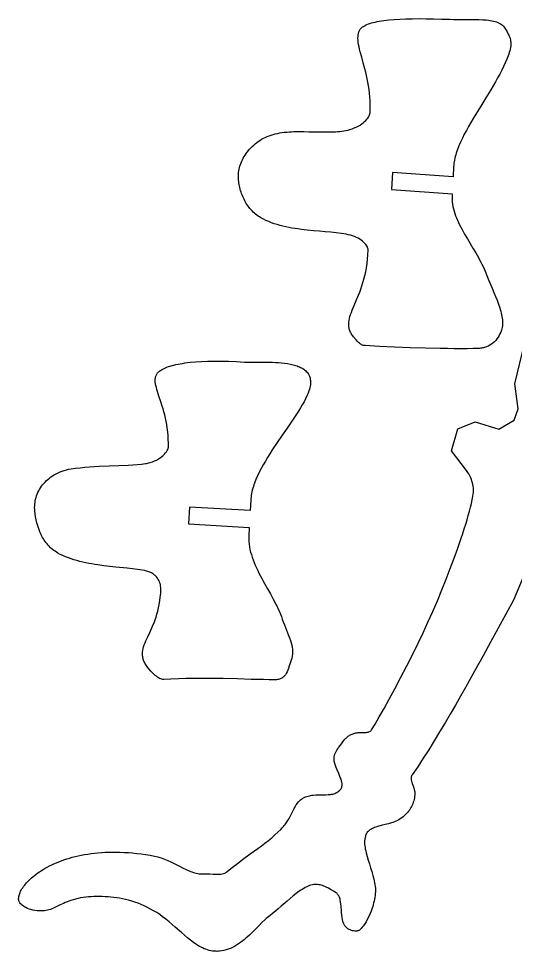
# Model space of a CAD drawing. Extents: x 0 to 1508, y 0 to 573.
# Drawn here: x 1070 to 1246.7, y 239.6 to 570.8 of the extents above; entities that cross this region are included whole.
import ezdxf

# ---------------------------------------------------------------- set-up
doc = ezdxf.new("R2010")
doc.units = 0
doc.layers.get('0').update_dxf_attribs({"color": 1, "linetype": 'CONTINUOUS'})

msp = doc.modelspace()

# ---------------------------------------------------------------- linework, layer by layer
for points in [[(1193.24, 454.7), (1192.91, 454.74), (1192.59, 454.81), (1192.28, 454.91), (1191.99, 455.05), (1191.71, 455.21), (1191.44, 455.39), (1191.18, 455.6), (1190.93, 455.82), (1190.45, 456.3), (1190, 456.82), (1189.14, 457.84), (1188.88, 458.16), (1188.65, 458.48), (1188.43, 458.79), (1188.24, 459.11), (1188.07, 459.42), (1187.92, 459.74), (1187.79, 460.05), (1187.67, 460.37), (1187.58, 460.68), (1187.51, 461), (1187.45, 461.32), (1187.42, 461.64), (1187.39, 461.97), (1187.39, 462.29), (1187.42, 462.96), (1187.51, 463.63), (1187.66, 464.32), (1187.85, 465.03), (1188.08, 465.76), (1188.35, 466.52), (1188.65, 467.3), (1189.34, 468.95), (1190.1, 470.73), (1190.9, 472.67), (1191.3, 473.71), (1191.7, 474.79), (1192.09, 475.91), (1192.46, 477.09), (1192.81, 478.32), (1193.14, 479.61), (1193.44, 480.96), (1193.7, 482.37), (1193.93, 483.84), (1194.11, 485.37), (1194.24, 486.98), (1194.32, 488.65), (1194.31, 488.92), (1194.24, 489.22), (1194.12, 489.54), (1193.95, 489.88), (1193.72, 490.24), (1193.45, 490.62), (1193.13, 490.99), (1192.76, 491.37), (1192.33, 491.75), (1191.86, 492.12), (1191.34, 492.48), (1190.77, 492.82), (1190.15, 493.14), (1189.48, 493.43), (1188.76, 493.69), (1188, 493.92), (1187.24, 494.1), (1186.45, 494.27), (1185.62, 494.42), (1184.76, 494.55), (1182.95, 494.79), (1181.04, 494.99), (1179.03, 495.17), (1176.96, 495.34), (1174.83, 495.53), (1172.67, 495.74), (1170.49, 495.99), (1169.4, 496.13), (1168.31, 496.29), (1167.23, 496.47), (1166.15, 496.67), (1165.07, 496.88), (1164.01, 497.12), (1162.97, 497.39), (1161.93, 497.68), (1160.91, 498), (1159.92, 498.35), (1158.94, 498.74), (1157.99, 499.16), (1157.06, 499.61), (1156.16, 500.1), (1155.67, 500.4), (1155.19, 500.71), (1154.73, 501.05), (1154.29, 501.4), (1153.86, 501.76), (1153.45, 502.15), (1153.05, 502.54), (1152.67, 502.96), (1152.3, 503.38), (1151.95, 503.82), (1151.62, 504.27), (1151.3, 504.73), (1150.99, 505.2), (1150.71, 505.68), (1150.43, 506.17), (1150.18, 506.67), (1149.94, 507.18), (1149.71, 507.69), (1149.5, 508.21), (1149.31, 508.73), (1149.13, 509.26), (1148.97, 509.79), (1148.82, 510.33), (1148.69, 510.87), (1148.57, 511.4), (1148.47, 511.94), (1148.39, 512.48), (1148.32, 513.02), (1148.26, 513.56), (1148.23, 514.1), (1148.21, 514.63), (1148.2, 515.16), (1148.22, 515.7), (1148.26, 516.25), (1148.33, 516.8), (1148.44, 517.36), (1148.57, 517.93), (1148.72, 518.49), (1148.91, 519.05), (1149.12, 519.62), (1149.36, 520.18), (1149.62, 520.74), (1149.91, 521.29), (1150.22, 521.84), (1150.56, 522.39), (1150.93, 522.92), (1151.31, 523.45), (1151.73, 523.97), (1152.16, 524.48), (1152.62, 524.97), (1153.1, 525.45), (1153.61, 525.92), (1154.13, 526.36), (1154.68, 526.8), (1155.25, 527.21), (1155.84, 527.61), (1156.45, 527.98), (1157.08, 528.33), (1157.73, 528.66), (1158.4, 528.96), (1159.09, 529.24), (1159.8, 529.49), (1160.53, 529.72), (1161.28, 529.91), (1162.06, 530.09), (1162.86, 530.23), (1163.68, 530.36), (1164.51, 530.46), (1165.35, 530.55), (1166.2, 530.61), (1167.06, 530.66), (1167.93, 530.7), (1169.68, 530.73), (1171.46, 530.72), (1173.24, 530.69), (1175.01, 530.65), (1176.77, 530.61), (1178.5, 530.58), (1180.2, 530.58), (1181.85, 530.62), (1182.65, 530.65), (1183.44, 530.71), (1184.21, 530.78), (1184.96, 530.87), (1185.69, 530.98), (1186.4, 531.11), (1187.09, 531.26), (1187.75, 531.44), (1188.58, 531.71), (1189.36, 532.01), (1190.09, 532.33), (1190.78, 532.68), (1191.42, 533.05), (1192.01, 533.44), (1192.55, 533.84), (1193.03, 534.25), (1193.47, 534.66), (1193.85, 535.08), (1194.18, 535.49), (1194.46, 535.9), (1194.68, 536.3), (1194.84, 536.69), (1194.95, 537.06), (1195, 537.4), (1195.06, 538.86), (1195.07, 540.28), (1195.03, 541.68), (1194.95, 543.05), (1194.82, 544.4), (1194.66, 545.71), (1194.46, 547), (1194.24, 548.26), (1193.99, 549.49), (1193.73, 550.68), (1193.45, 551.85), (1193.17, 552.98), (1192.58, 555.15), (1192.02, 557.19), (1191.52, 559.09), (1191.29, 559.98), (1191.1, 560.84), (1190.94, 561.66), (1190.82, 562.45), (1190.74, 563.19), (1190.7, 563.9), (1190.71, 564.57), (1190.74, 564.89), (1190.78, 565.19), (1190.84, 565.49), (1190.91, 565.78), (1191, 566.06), (1191.11, 566.33), (1191.23, 566.59), (1191.37, 566.83), (1191.53, 567.07), (1191.71, 567.29), (1191.9, 567.51), (1192.12, 567.71), (1192.36, 567.91), (1192.62, 568.09), (1193, 568.32), (1193.42, 568.53), (1193.88, 568.74), (1194.39, 568.94), (1194.93, 569.12), (1195.52, 569.3), (1196.15, 569.46), (1196.82, 569.62), (1197.53, 569.77), (1198.27, 569.9), (1199.06, 570.03), (1199.88, 570.14), (1201.63, 570.35), (1203.52, 570.52), (1205.55, 570.65), (1207.72, 570.74), (1210.01, 570.8), (1212.42, 570.83), (1214.95, 570.82), (1217.6, 570.78), (1220.35, 570.7), (1223.2, 570.6), (1224.69, 570.55), (1226.2, 570.54), (1229.25, 570.55), (1230.76, 570.56), (1232.25, 570.55), (1233.71, 570.52), (1235.11, 570.46), (1236.44, 570.35), (1237.09, 570.27), (1237.71, 570.18), (1238.3, 570.07), (1238.88, 569.95), (1239.43, 569.8), (1239.95, 569.64), (1240.45, 569.45), (1240.91, 569.24), (1241.34, 569.01), (1241.74, 568.75), (1242.1, 568.46), (1242.43, 568.15), (1242.72, 567.8), (1242.97, 567.43), (1243.35, 566.78), (1243.74, 566.09), (1244.13, 565.34), (1244.32, 564.95), (1244.49, 564.56), (1244.64, 564.15), (1244.78, 563.74), (1244.89, 563.32), (1244.98, 562.89), (1245.04, 562.46), (1245.06, 562.02), (1245.05, 561.58), (1245, 561.14), (1244.9, 560.58), (1244.78, 560.01), (1244.63, 559.43), (1244.47, 558.84), (1244.28, 558.24), (1244.07, 557.64), (1243.6, 556.4), (1243.07, 555.12), (1242.47, 553.82), (1241.81, 552.49), (1241.1, 551.14), (1240.35, 549.77), (1239.55, 548.37), (1238.73, 546.96), (1237.88, 545.54), (1236.12, 542.66), (1234.33, 539.76), (1232.56, 536.86), (1231.69, 535.42), (1230.85, 533.98), (1230.03, 532.56), (1229.25, 531.14), (1228.51, 529.75), (1227.82, 528.37), (1227.18, 527.01), (1226.6, 525.67), (1226.08, 524.37), (1225.85, 523.72), (1225.63, 523.09), (1225.44, 522.46), (1225.27, 521.84), (1225.11, 521.23), (1224.98, 520.63), (1224.87, 520.03), (1224.78, 519.45), (1224.72, 518.88), (1224.68, 518.31), (1224.52, 514.6), (1203.01, 516.21), (1202.56, 510.21), (1224.25, 508.59), (1224.24, 508.47), (1224.2, 507.44), (1224.18, 506.62), (1224.22, 505.8), (1224.31, 504.98), (1224.44, 504.15), (1224.62, 503.33), (1224.84, 502.51), (1225.09, 501.69), (1225.38, 500.86), (1225.7, 500.04), (1226.05, 499.22), (1226.42, 498.39), (1226.83, 497.57), (1227.25, 496.74), (1227.69, 495.92), (1228.62, 494.27), (1229.59, 492.62), (1230.59, 490.98), (1231.59, 489.33), (1232.57, 487.68), (1233.51, 486.04), (1233.95, 485.22), (1234.38, 484.4), (1234.79, 483.58), (1235.18, 482.76), (1235.54, 481.94), (1235.87, 481.12), (1236.49, 479.57), (1237.12, 478.05), (1238.38, 475.07), (1239, 473.63), (1239.59, 472.21), (1240.14, 470.83), (1240.64, 469.48), (1241.09, 468.17), (1241.28, 467.53), (1241.46, 466.9), (1241.62, 466.28), (1241.76, 465.67), (1241.88, 465.07), (1241.97, 464.48), (1242.04, 463.91), (1242.08, 463.34), (1242.09, 462.79), (1242.08, 462.24), (1242.03, 461.72), (1241.96, 461.2), (1241.85, 460.69), (1241.7, 460.2), (1241.46, 459.54), (1241.17, 458.89), (1240.85, 458.27), (1240.5, 457.68), (1240.11, 457.12), (1239.68, 456.59), (1239.21, 456.1), (1238.72, 455.65), (1238.18, 455.23), (1237.62, 454.86), (1237.02, 454.54), (1236.39, 454.27), (1236.06, 454.15), (1235.72, 454.04), (1235.37, 453.95), (1235.02, 453.87), (1234.66, 453.8), (1234.29, 453.75), (1233.92, 453.72), (1233.53, 453.7), (1231.6, 453.64), (1229.52, 453.61), (1227.29, 453.6), (1224.94, 453.61), (1222.49, 453.64), (1219.94, 453.68), (1214.65, 453.81), (1209.2, 453.98), (1203.72, 454.2), (1198.36, 454.44), (1193.24, 454.7)], [(1121.65, 336.17), (1121.47, 336.16), (1121.3, 336.18), (1120.93, 336.25), (1120.56, 336.37), (1120.18, 336.54), (1119.79, 336.76), (1119.39, 337.01), (1119, 337.3), (1118.6, 337.62), (1118.22, 337.96), (1117.83, 338.32), (1117.1, 339.07), (1116.43, 339.84), (1115.84, 340.57), (1115.58, 340.92), (1115.34, 341.26), (1115.12, 341.6), (1114.93, 341.94), (1114.76, 342.27), (1114.61, 342.6), (1114.48, 342.93), (1114.36, 343.25), (1114.27, 343.58), (1114.19, 343.9), (1114.14, 344.22), (1114.09, 344.54), (1114.07, 344.86), (1114.06, 345.18), (1114.09, 345.82), (1114.17, 346.47), (1114.31, 347.12), (1114.49, 347.78), (1114.71, 348.44), (1114.97, 349.13), (1115.26, 349.83), (1115.92, 351.28), (1116.65, 352.84), (1117.42, 354.51), (1117.8, 355.39), (1118.18, 356.31), (1118.55, 357.28), (1118.9, 358.28), (1119.23, 359.33), (1119.54, 360.43), (1119.82, 361.58), (1120.06, 362.78), (1120.26, 364.03), (1120.42, 365.35), (1120.54, 366.72), (1120.59, 368.16), (1120.59, 368.49), (1120.56, 368.87), (1120.51, 369.29), (1120.43, 369.73), (1120.31, 370.2), (1120.15, 370.68), (1119.95, 371.17), (1119.7, 371.65), (1119.4, 372.13), (1119.04, 372.59), (1118.84, 372.82), (1118.63, 373.03), (1118.4, 373.24), (1118.15, 373.45), (1117.89, 373.64), (1117.61, 373.82), (1117.31, 373.99), (1116.99, 374.15), (1116.66, 374.3), (1116.3, 374.43), (1115.93, 374.55), (1115.53, 374.65), (1114.78, 374.82), (1113.98, 374.97), (1113.16, 375.11), (1112.3, 375.24), (1110.51, 375.47), (1108.61, 375.68), (1104.59, 376.09), (1102.49, 376.31), (1100.36, 376.55), (1098.2, 376.84), (1097.12, 377), (1096.05, 377.18), (1094.97, 377.37), (1093.9, 377.58), (1092.84, 377.82), (1091.79, 378.07), (1090.75, 378.35), (1089.72, 378.65), (1088.71, 378.97), (1087.71, 379.33), (1086.74, 379.71), (1085.78, 380.13), (1084.85, 380.58), (1083.94, 381.06), (1083.45, 381.35), (1082.97, 381.66), (1082.52, 381.98), (1082.08, 382.33), (1081.65, 382.69), (1081.25, 383.07), (1080.86, 383.46), (1080.49, 383.87), (1080.13, 384.29), (1079.79, 384.72), (1079.46, 385.17), (1079.15, 385.63), (1078.86, 386.1), (1078.58, 386.57), (1078.31, 387.06), (1078.06, 387.56), (1077.82, 388.06), (1077.6, 388.57), (1077.19, 389.61), (1076.84, 390.66), (1076.54, 391.73), (1076.28, 392.81), (1076.07, 393.88), (1075.9, 394.95), (1075.78, 396.01), (1075.74, 396.6), (1075.72, 397.2), (1075.74, 397.8), (1075.78, 398.4), (1075.86, 399), (1075.96, 399.6), (1076.09, 400.19), (1076.25, 400.79), (1076.44, 401.38), (1076.66, 401.96), (1076.91, 402.54), (1077.19, 403.11), (1077.5, 403.67), (1077.83, 404.22), (1078.19, 404.75), (1078.58, 405.28), (1079, 405.79), (1079.45, 406.28), (1079.93, 406.76), (1080.43, 407.22), (1080.97, 407.66), (1081.53, 408.09), (1082.12, 408.49), (1082.73, 408.87), (1083.38, 409.22), (1084.05, 409.55), (1084.75, 409.85), (1085.47, 410.13), (1086.23, 410.38), (1087.01, 410.59), (1087.82, 410.78), (1088.66, 410.94), (1090.23, 411.17), (1091.86, 411.36), (1093.53, 411.52), (1095.23, 411.66), (1096.95, 411.77), (1098.69, 411.85), (1102.18, 412), (1105.63, 412.13), (1108.98, 412.28), (1110.6, 412.38), (1112.16, 412.5), (1113.67, 412.65), (1115.11, 412.83), (1115.54, 412.89), (1115.97, 412.98), (1116.39, 413.08), (1116.8, 413.19), (1117.6, 413.45), (1118.35, 413.75), (1119.07, 414.09), (1119.74, 414.46), (1120.36, 414.86), (1120.93, 415.28), (1121.44, 415.71), (1121.9, 416.15), (1122.3, 416.58), (1122.63, 417.02), (1122.9, 417.44), (1123.1, 417.84), (1123.17, 418.03), (1123.22, 418.21), (1123.26, 418.39), (1123.27, 418.56), (1123.29, 420.02), (1123.25, 421.43), (1123.17, 422.8), (1123.05, 424.13), (1122.89, 425.41), (1122.7, 426.65), (1122.48, 427.84), (1122.24, 429), (1121.97, 430.11), (1121.69, 431.19), (1121.4, 432.22), (1121.11, 433.21), (1120.51, 435.09), (1119.94, 436.82), (1119.43, 438.4), (1119.21, 439.14), (1119.01, 439.85), (1118.85, 440.52), (1118.73, 441.16), (1118.64, 441.77), (1118.61, 442.35), (1118.62, 442.89), (1118.65, 443.16), (1118.69, 443.41), (1118.74, 443.66), (1118.81, 443.9), (1118.9, 444.13), (1119, 444.36), (1119.12, 444.58), (1119.26, 444.79), (1119.41, 445), (1119.59, 445.19), (1119.78, 445.39), (1119.99, 445.57), (1120.22, 445.75), (1120.47, 445.92), (1120.87, 446.16), (1121.29, 446.39), (1121.76, 446.62), (1122.25, 446.83), (1122.79, 447.04), (1123.36, 447.24), (1123.96, 447.44), (1124.6, 447.63), (1125.28, 447.8), (1125.99, 447.97), (1126.74, 448.13), (1127.52, 448.28), (1128.33, 448.42), (1129.18, 448.55), (1130.07, 448.67), (1130.99, 448.78), (1132.93, 448.97), (1135.01, 449.11), (1137.23, 449.2), (1139.58, 449.24), (1142.07, 449.23), (1144.7, 449.16), (1147.46, 449.03), (1150.35, 448.85), (1150.96, 448.81), (1151.66, 448.8), (1153.25, 448.8), (1155.08, 448.82), (1157.09, 448.84), (1159.2, 448.83), (1160.29, 448.81), (1161.38, 448.76), (1162.47, 448.7), (1163.55, 448.61), (1164.62, 448.49), (1165.66, 448.33), (1166.68, 448.14), (1167.66, 447.92), (1168.59, 447.65), (1169.03, 447.5), (1169.47, 447.33), (1169.89, 447.16), (1170.29, 446.97), (1170.67, 446.77), (1171.04, 446.55), (1171.39, 446.32), (1171.72, 446.08), (1172.03, 445.82), (1172.32, 445.54), (1172.58, 445.25), (1172.83, 444.94), (1173.05, 444.62), (1173.24, 444.28), (1173.41, 443.92), (1173.55, 443.55), (1173.66, 443.15), (1173.75, 442.74), (1173.8, 442.3), (1173.83, 441.85), (1173.82, 441.38), (1173.78, 440.89), (1173.71, 440.37), (1173.6, 439.84), (1173.46, 439.28), (1173.28, 438.7), (1172.94, 437.79), (1172.53, 436.83), (1172.05, 435.83), (1171.51, 434.8), (1170.9, 433.73), (1170.25, 432.63), (1169.54, 431.49), (1168.8, 430.33), (1167.2, 427.93), (1165.5, 425.45), (1163.74, 422.89), (1161.97, 420.29), (1160.23, 417.65), (1159.38, 416.33), (1158.56, 415.01), (1157.76, 413.68), (1157, 412.36), (1156.29, 411.05), (1155.61, 409.75), (1154.99, 408.45), (1154.43, 407.17), (1153.93, 405.9), (1153.7, 405.28), (1153.49, 404.65), (1153.3, 404.04), (1153.13, 403.42), (1152.98, 402.82), (1152.85, 402.22), (1152.74, 401.62), (1152.66, 401.03), (1152.59, 400.45), (1152.55, 399.87), (1152.35, 396.14), (1130.76, 397.39), (1130.41, 391.39), (1152.04, 390.14), (1152.04, 390.12), (1151.87, 387.03), (1151.85, 386.09), (1151.89, 385.16), (1151.97, 384.23), (1152.11, 383.29), (1152.29, 382.35), (1152.51, 381.42), (1152.78, 380.48), (1153.08, 379.54), (1153.41, 378.61), (1153.78, 377.67), (1154.18, 376.73), (1154.6, 375.8), (1155.04, 374.86), (1155.5, 373.93), (1156.47, 372.07), (1157.48, 370.21), (1158.52, 368.37), (1159.54, 366.54), (1160.54, 364.72), (1161.49, 362.92), (1161.94, 362.02), (1162.36, 361.13), (1162.76, 360.24), (1163.13, 359.36), (1163.48, 358.49), (1163.78, 357.62), (1164.15, 356.59), (1164.52, 355.58), (1165.3, 353.65), (1166.04, 351.81), (1166.38, 350.91), (1166.69, 350.03), (1166.95, 349.16), (1167.17, 348.31), (1167.34, 347.46), (1167.39, 347.05), (1167.43, 346.63), (1167.46, 346.21), (1167.46, 345.8), (1167.44, 345.38), (1167.41, 344.97), (1167.35, 344.56), (1167.26, 344.14), (1167.16, 343.73), (1167.02, 343.32), (1166.79, 342.63), (1166.57, 341.95), (1166.16, 340.63), (1165.95, 340), (1165.72, 339.4), (1165.47, 338.83), (1165.19, 338.3), (1165.04, 338.05), (1164.87, 337.81), (1164.7, 337.58), (1164.51, 337.37), (1164.31, 337.17), (1164.1, 336.98), (1163.86, 336.81), (1163.62, 336.66), (1163.35, 336.52), (1163.07, 336.39), (1162.77, 336.29), (1162.45, 336.2), (1162.11, 336.13), (1161.74, 336.08), (1161.35, 336.05), (1160.94, 336.04), (1159.07, 336.06), (1157.06, 336.1), (1152.66, 336.2), (1147.87, 336.33), (1142.78, 336.45), (1140.16, 336.49), (1137.5, 336.52), (1134.83, 336.54), (1132.15, 336.52), (1129.48, 336.48), (1126.83, 336.42), (1124.21, 336.31), (1121.65, 336.17)]]:
    msp.add_lwpolyline(points, close=True)
msp.add_lwpolyline([(1254.33, 384.1), (1246.02, 364.33), (1237.82, 349.43), (1235.16, 344.59), (1232.16, 339.15), (1228.87, 333.25), (1227.14, 330.18), (1225.35, 327.05), (1223.51, 323.88), (1221.64, 320.7), (1219.74, 317.51), (1217.81, 314.35), (1215.86, 311.22), (1213.89, 308.15), (1211.93, 305.16), (1209.96, 302.26), (1209.86, 302.09), (1209.78, 301.93), (1209.71, 301.76), (1209.66, 301.58), (1209.61, 301.22), (1209.61, 300.85), (1209.66, 300.46), (1209.74, 300.06), (1209.85, 299.65), (1209.99, 299.23), (1210.29, 298.38), (1210.58, 297.51), (1210.7, 297.07), (1210.8, 296.64), (1210.87, 296.21), (1210.89, 295.79), (1210.87, 295.21), (1210.82, 294.65), (1210.75, 294.1), (1210.65, 293.57), (1210.52, 293.04), (1210.37, 292.53), (1210.19, 292.04), (1209.99, 291.56), (1209.77, 291.09), (1209.53, 290.64), (1209.27, 290.2), (1209, 289.78), (1208.71, 289.38), (1208.4, 288.99), (1208.09, 288.62), (1207.76, 288.27), (1207.25, 287.79), (1206.75, 287.35), (1206.24, 286.96), (1205.73, 286.62), (1205.21, 286.31), (1204.69, 286.04), (1204.17, 285.8), (1203.65, 285.58), (1203.12, 285.39), (1202.59, 285.22), (1201.51, 284.93), (1200.42, 284.67), (1199.31, 284.41), (1198.13, 284.1), (1197.59, 283.93), (1197.07, 283.75), (1196.57, 283.57), (1196.11, 283.37), (1195.68, 283.16), (1195.29, 282.93), (1194.92, 282.7), (1194.59, 282.45), (1194.29, 282.18), (1194.02, 281.9), (1193.79, 281.6), (1193.6, 281.28), (1193.44, 280.94), (1193.32, 280.59), (1193.2, 280.04), (1193.11, 279.48), (1193.06, 278.9), (1193.05, 278.32), (1193.07, 277.72), (1193.12, 277.11), (1193.2, 276.5), (1193.3, 275.87), (1193.43, 275.24), (1193.57, 274.59), (1193.92, 273.29), (1194.31, 271.97), (1194.74, 270.63), (1195.17, 269.28), (1195.6, 267.93), (1196, 266.59), (1196.34, 265.26), (1196.49, 264.6), (1196.62, 263.94), (1196.73, 263.29), (1196.81, 262.65), (1196.87, 262.02), (1196.89, 261.39), (1196.88, 260.77), (1196.84, 260.16), (1196.76, 259.46), (1196.66, 258.77), (1196.54, 258.1), (1196.41, 257.44), (1196.26, 256.8), (1196.1, 256.17), (1195.93, 255.56), (1195.75, 254.97), (1195.35, 253.84), (1194.93, 252.78), (1194.48, 251.8), (1194.02, 250.89), (1193.56, 250.07), (1193.1, 249.34), (1192.66, 248.7), (1192.24, 248.15), (1191.85, 247.7), (1191.5, 247.34), (1191.21, 247.1), (1190.97, 246.95), (1190.77, 246.89), (1190.53, 246.84), (1190.23, 246.81), (1189.9, 246.8), (1189.54, 246.81), (1189.16, 246.86), (1188.76, 246.94), (1188.35, 247.05), (1187.93, 247.2), (1187.52, 247.4), (1187.13, 247.63), (1186.75, 247.92), (1186.39, 248.25), (1186.22, 248.44), (1186.07, 248.64), (1185.92, 248.85), (1185.78, 249.08), (1185.65, 249.33), (1185.54, 249.58), (1185.42, 249.9), (1185.32, 250.23), (1185.15, 250.93), (1185.02, 251.67), (1184.93, 252.44), (1184.87, 253.23), (1184.81, 254.03), (1184.71, 255.62), (1184.64, 256.39), (1184.54, 257.13), (1184.41, 257.84), (1184.33, 258.17), (1184.24, 258.49), (1184.13, 258.8), (1184.01, 259.09), (1183.87, 259.36), (1183.71, 259.61), (1183.54, 259.85), (1183.34, 260.06), (1183.13, 260.25), (1182.89, 260.42), (1182, 260.98), (1181.11, 261.5), (1180.24, 261.99), (1179.37, 262.43), (1178.94, 262.62), (1178.51, 262.8), (1178.08, 262.95), (1177.64, 263.09), (1177.21, 263.2), (1176.78, 263.28), (1176.35, 263.34), (1175.91, 263.37), (1175.45, 263.37), (1174.97, 263.32), (1174.48, 263.23), (1173.99, 263.1), (1173.49, 262.93), (1172.98, 262.73), (1172.46, 262.5), (1171.94, 262.23), (1171.42, 261.94), (1170.89, 261.62), (1170.36, 261.28), (1169.82, 260.92), (1168.74, 260.13), (1167.65, 259.29), (1166.57, 258.4), (1165.49, 257.48), (1163.37, 255.63), (1162.34, 254.74), (1161.33, 253.88), (1160.36, 253.09), (1159.42, 252.37), (1158.97, 252.03), (1158.51, 251.64), (1158.04, 251.22), (1157.56, 250.78), (1156.56, 249.8), (1155.51, 248.74), (1154.41, 247.63), (1153.27, 246.49), (1152.07, 245.35), (1151.46, 244.79), (1150.83, 244.24), (1150.19, 243.7), (1149.54, 243.19), (1148.87, 242.69), (1148.19, 242.22), (1147.49, 241.77), (1146.79, 241.36), (1146.07, 240.98), (1145.33, 240.64), (1144.59, 240.34), (1143.83, 240.09), (1143.05, 239.89), (1142.26, 239.74), (1141.46, 239.64), (1141.05, 239.61), (1140.64, 239.6), (1140.23, 239.61), (1139.81, 239.63), (1139.39, 239.67), (1138.96, 239.72), (1138.37, 239.83), (1137.77, 239.96), (1137.19, 240.13), (1136.61, 240.33), (1136.04, 240.55), (1135.47, 240.8), (1134.91, 241.07), (1134.36, 241.37), (1133.81, 241.69), (1133.26, 242.03), (1132.71, 242.39), (1132.17, 242.76), (1131.1, 243.56), (1130.03, 244.42), (1128.96, 245.32), (1127.89, 246.25), (1125.74, 248.16), (1124.64, 249.12), (1123.53, 250.07), (1122.4, 251), (1121.25, 251.89), (1120.2, 252.64), (1119.14, 253.34), (1118.05, 254), (1116.96, 254.62), (1115.85, 255.2), (1114.73, 255.73), (1113.61, 256.22), (1112.49, 256.67), (1111.37, 257.07), (1110.26, 257.44), (1109.15, 257.76), (1108.06, 258.04), (1106.99, 258.29), (1105.93, 258.49), (1104.9, 258.65), (1103.89, 258.77), (1102.85, 258.87), (1101.82, 258.95), (1100.79, 259.01), (1099.78, 259.05), (1098.77, 259.07), (1097.77, 259.07), (1096.79, 259.04), (1095.81, 259), (1094.85, 258.92), (1093.91, 258.83), (1092.98, 258.71), (1092.06, 258.56), (1091.16, 258.39), (1090.28, 258.18), (1089.42, 257.95), (1088.57, 257.7), (1087.9, 257.46), (1087.25, 257.21), (1086.6, 256.94), (1085.98, 256.65), (1084.76, 256.07), (1083.58, 255.5), (1082.45, 254.97), (1081.89, 254.73), (1081.35, 254.52), (1080.81, 254.34), (1080.28, 254.19), (1079.75, 254.07), (1079.22, 254), (1078.32, 253.95), (1077.45, 253.95), (1076.63, 254.01), (1075.85, 254.11), (1075.11, 254.25), (1074.43, 254.43), (1073.79, 254.64), (1073.19, 254.87), (1072.65, 255.12), (1072.16, 255.39), (1071.72, 255.67), (1071.33, 255.96), (1071, 256.24), (1070.72, 256.52), (1070.5, 256.78), (1070.34, 257.03), (1070.23, 257.27), (1070.14, 257.53), (1070.08, 257.81), (1070.04, 258.1), (1070.04, 258.41), (1070.06, 258.73), (1070.11, 259.07), (1070.18, 259.42), (1070.29, 259.78), (1070.42, 260.16), (1070.58, 260.54), (1070.76, 260.93), (1070.97, 261.34), (1071.22, 261.75), (1071.48, 262.17), (1071.78, 262.59), (1072.1, 263.02), (1072.45, 263.46), (1072.83, 263.9), (1073.23, 264.34), (1073.67, 264.78), (1074.13, 265.23), (1074.61, 265.67), (1075.13, 266.11), (1075.67, 266.56), (1076.24, 267), (1076.84, 267.43), (1077.47, 267.87), (1078.12, 268.29), (1078.8, 268.72), (1079.51, 269.13), (1080.24, 269.54), (1081.01, 269.94), (1081.8, 270.33), (1082.61, 270.71), (1083.46, 271.08), (1084.33, 271.43), (1085.23, 271.78), (1086.16, 272.11), (1087.12, 272.43), (1088.1, 272.73), (1089.12, 273.01), (1090.16, 273.28), (1091.22, 273.53), (1092.32, 273.76), (1093.44, 273.97), (1094.59, 274.16), (1095.77, 274.33), (1096.97, 274.48), (1098.21, 274.6), (1099.47, 274.7), (1100.76, 274.77), (1102.07, 274.82), (1103.42, 274.84), (1104.79, 274.84), (1106.19, 274.81), (1107.62, 274.74), (1109.07, 274.65), (1110.55, 274.53), (1112.07, 274.37), (1113.6, 274.18), (1115.17, 273.96), (1116.77, 273.71), (1118.39, 273.41), (1118.99, 273.29), (1119.59, 273.14), (1120.19, 272.97), (1120.77, 272.78), (1121.36, 272.57), (1121.94, 272.35), (1123.08, 271.87), (1124.2, 271.34), (1125.31, 270.8), (1127.48, 269.68), (1128.54, 269.15), (1129.6, 268.64), (1130.64, 268.18), (1131.16, 267.98), (1131.67, 267.79), (1132.19, 267.62), (1132.7, 267.47), (1133.21, 267.34), (1133.71, 267.24), (1134.22, 267.17), (1134.73, 267.12), (1135.23, 267.11), (1135.73, 267.12), (1136.3, 267.14), (1136.87, 267.14), (1138.03, 267.09), (1139.18, 267.02), (1140.31, 266.96), (1140.86, 266.96), (1141.39, 266.98), (1141.91, 267.03), (1142.41, 267.11), (1142.89, 267.24), (1143.34, 267.41), (1143.55, 267.52), (1143.76, 267.63), (1143.96, 267.77), (1144.16, 267.92), (1145.54, 269.03), (1146.92, 270.12), (1148.31, 271.17), (1149.69, 272.2), (1152.42, 274.19), (1155.08, 276.13), (1156.37, 277.09), (1157.62, 278.05), (1158.84, 279.01), (1160.02, 279.97), (1161.15, 280.94), (1162.23, 281.93), (1163.25, 282.93), (1163.74, 283.44), (1164.22, 283.96), (1164.5, 284.29), (1164.78, 284.63), (1165.28, 285.32), (1165.75, 286.03), (1166.18, 286.75), (1166.58, 287.47), (1166.95, 288.2), (1167.67, 289.62), (1168.03, 290.3), (1168.39, 290.96), (1168.77, 291.58), (1169.17, 292.17), (1169.6, 292.71), (1169.83, 292.96), (1170.07, 293.19), (1170.31, 293.42), (1170.57, 293.62), (1170.85, 293.81), (1171.13, 293.99), (1171.58, 294.22), (1172.04, 294.42), (1172.5, 294.6), (1172.96, 294.75), (1173.42, 294.87), (1173.88, 294.97), (1174.34, 295.05), (1174.81, 295.11), (1175.73, 295.19), (1176.64, 295.22), (1177.54, 295.23), (1178.43, 295.22), (1179.3, 295.23), (1180.14, 295.26), (1180.95, 295.34), (1181.34, 295.4), (1181.72, 295.47), (1182.1, 295.57), (1182.46, 295.69), (1182.81, 295.84), (1183.15, 296.01), (1183.48, 296.21), (1183.8, 296.45), (1184.1, 296.71), (1184.39, 297.01), (1184.57, 297.24), (1184.72, 297.46), (1184.84, 297.7), (1184.93, 297.95), (1184.99, 298.2), (1185.03, 298.46), (1185.05, 298.72), (1185.05, 298.99), (1185.02, 299.27), (1184.98, 299.56), (1184.85, 300.14), (1184.66, 300.75), (1184.42, 301.39), (1184.15, 302.04), (1183.86, 302.72), (1183.25, 304.12), (1182.95, 304.84), (1182.68, 305.58), (1182.45, 306.33), (1182.26, 307.1), (1182.21, 307.36), (1182.18, 307.61), (1182.17, 307.87), (1182.18, 308.12), (1182.2, 308.38), (1182.23, 308.63), (1182.35, 309.13), (1182.51, 309.62), (1182.71, 310.1), (1182.95, 310.57), (1183.22, 311.04), (1183.51, 311.5), (1183.82, 311.95), (1184.47, 312.82), (1185.1, 313.64), (1185.67, 314.43), (1186.03, 314.91), (1186.23, 315.14), (1186.45, 315.36), (1186.68, 315.57), (1186.93, 315.78), (1187.18, 315.98), (1187.45, 316.16), (1187.73, 316.34), (1188.02, 316.5), (1188.32, 316.65), (1188.63, 316.78), (1188.95, 316.9), (1189.28, 317.01), (1189.62, 317.1), (1189.97, 317.17), (1190.39, 317.23), (1190.81, 317.27), (1191.65, 317.31), (1192.48, 317.31), (1193.26, 317.33), (1193.63, 317.36), (1193.98, 317.4), (1194.31, 317.45), (1194.61, 317.54), (1194.89, 317.65), (1195.13, 317.8), (1195.34, 317.98), (1195.52, 318.21), (1196.79, 320.32), (1198.28, 322.88), (1199.96, 325.84), (1201.8, 329.18), (1203.78, 332.84), (1205.87, 336.79), (1208.05, 340.99), (1210.28, 345.39), (1212.06, 349), (1213.82, 352.71), (1215.56, 356.48), (1217.26, 360.29), (1218.92, 364.13), (1220.52, 367.97), (1222.06, 371.78), (1223.53, 375.54), (1224.91, 379.24), (1226.21, 382.84), (1227.4, 386.33), (1227.96, 388.02), (1228.49, 389.68), (1228.99, 391.29), (1229.46, 392.87), (1229.89, 394.39), (1230.3, 395.87), (1230.67, 397.3), (1231, 398.67), (1231.3, 399.98), (1231.56, 401.24), (1231.67, 401.98), (1231.74, 402.71), (1231.76, 403.42), (1231.73, 404.1), (1231.65, 404.77), (1231.54, 405.41), (1231.4, 406.03), (1231.23, 406.63), (1231.03, 407.2), (1230.81, 407.74), (1230.58, 408.25), (1230.33, 408.74), (1230.07, 409.19), (1229.8, 409.61), (1229.54, 410), (1229.28, 410.35), (1223.92, 417.33), (1226.17, 425.13), (1232.36, 427.6), (1240.73, 425.06), (1246.2, 428.26), (1247.63, 432.26), (1246.49, 441.13), (1249.92, 455.35)])

doc.saveas('drawing.dxf')
